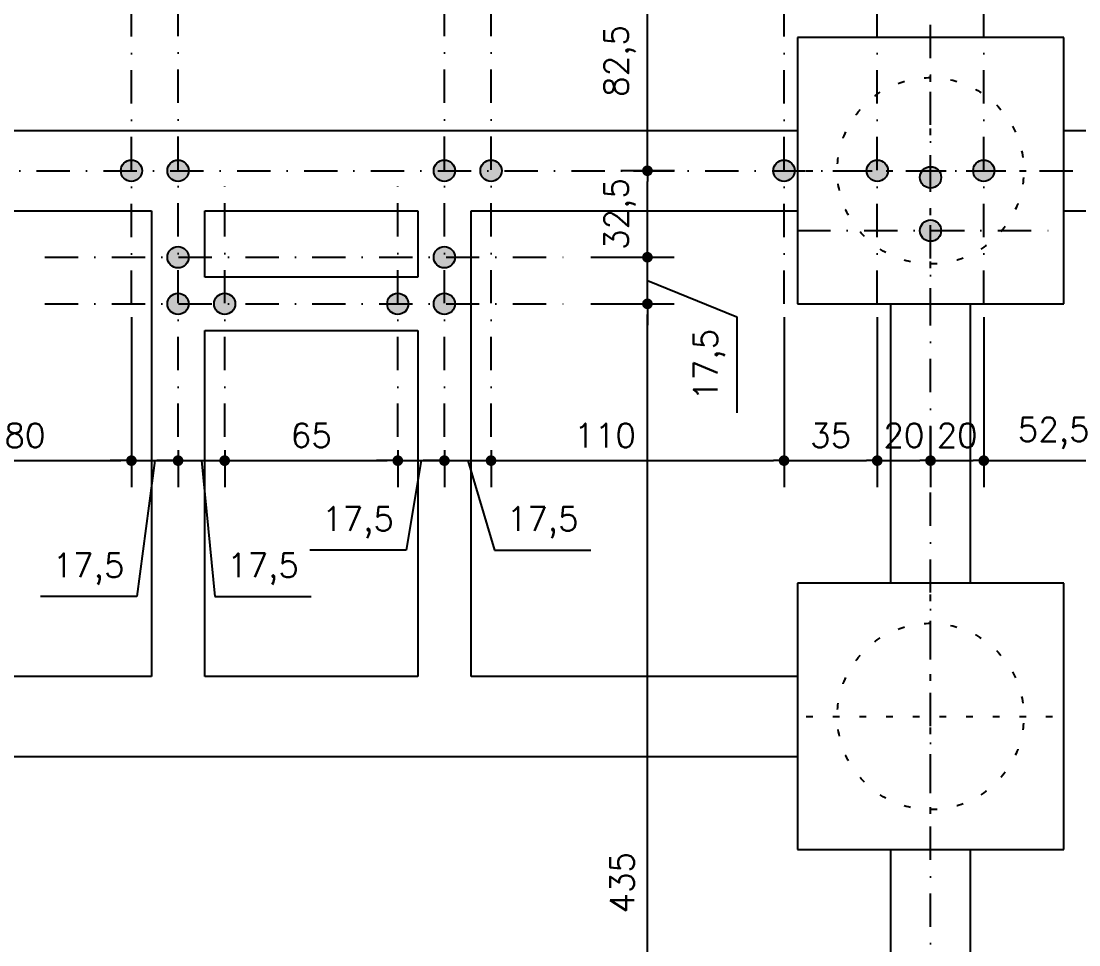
# Model space of a CAD drawing. Extents: x 26375 to 47400, y -1187 to 1911.
# Drawn here: x 29578.5 to 29975.6, y 259.7 to 606.8 of the extents above; entities that cross this region are included whole.
import ezdxf

# ---------------------------------------------------------------- set-up
doc = ezdxf.new("R2010")
doc.units = 0
doc.header["$LTSCALE"] = 25
doc.linetypes.add('DASHDOT', pattern=[1, 0.5, -0.25, 0, -0.25])
doc.linetypes.add('ESTILO_TQS_0002', pattern=[0.4, 0.1, -0.3])
for name, color, linetype in [('COTA', 1, 'Continuous'), ('EIXO_AUXILIAR', 1, 'DASHDOT'), ('FERRO', 4, 'Continuous'), ('H7', 1, 'Continuous'), ('PROJ', 252, 'Continuous')]:
    doc.layers.add(name, color=color, linetype=linetype)
doc.styles.add('COTA', font='romans.shx')
doc.dimstyles.new('forma', dxfattribs={"dimtxt": 1.8, "dimasz": 0.8, "dimexe": 2, "dimexo": 1, "dimgap": 1, "dimtad": 1, "dimdec": 1, "dimzin": 9, "dimtxsty": 'COTA', "dimblk1": 'DOT', "dimblk2": 'DOT', "dimsah": 1, "dimcen": 0, "dimdle": 1, "dimclrd": 256, "dimclre": 256, "dimclrt": 2, "dimadec": 0, "dimazin": 0, "dimtfac": 1, "dimtdec": 0, "dimtmove": 0, "dimatfit": 3, "dimfxl": 1, "dimtolj": 1, "dimtzin": 0, "dimarcsym": 0})

# ---------------------------------------------------------------- blocks, each defined once
blk = doc.blocks.new('GR-1409')
at = {"layer": 'H7'}
blk.add_hatch(color=256, dxfattribs=at).paths.add_polyline_path([(-4, 0, 1), (4, 0, 1)])
at = {"layer": 'FERRO', "linetype": 'Continuous'}
blk.add_circle((0, 0), 4, dxfattribs=at)
blk = doc.blocks.new('GR-0909')
at = {"layer": 'H7'}
blk.add_hatch(color=256, dxfattribs=at).paths.add_polyline_path([(4, 0, 1), (-4, 0, 1)])
at = {"layer": 'FERRO', "linetype": 'Continuous'}
blk.add_circle((0, 0), 4, dxfattribs=at)
blk = doc.blocks.new('GR-1414')
at = {"layer": 'H7'}
blk.add_hatch(color=256, dxfattribs=at).paths.add_polyline_path([(4, 0, 1), (-4, 0, 1)])
at = {"layer": 'FERRO', "linetype": 'Continuous'}
blk.add_circle((0, 0), 4, dxfattribs=at)
blk = doc.blocks.new('PROJ-FUND')
at = {"layer": 'PROJ', "linetype": 'Continuous'}
for p, q in [((29969.88232900731, 600.5772621536203), (29869.88232900731, 600.5772621536203)), ((29869.88232900731, 600.5772621536203), (29869.88232900731, 500.5772621536203)), ((29969.88232900731, 500.5772621536203), (29969.88232900731, 600.5772621536203)), ((29869.88232900731, 500.5772621536203), (29969.88232900731, 500.5772621536203)), ((29969.88232900731, 395.5772621536203), (29869.88232900731, 395.5772621536203)), ((29869.88232900731, 395.5772621536203), (29869.88232900731, 295.5772621536203)), ((29969.88232900731, 295.5772621536203), (29969.88232900731, 395.5772621536203)), ((29869.88232900731, 295.5772621536203), (29969.88232900731, 295.5772621536203))]:
    blk.add_line(p, q, dxfattribs=at)
at = {"layer": 'PROJ', "linetype": 'ESTILO_TQS_0002'}
for p, q in [((29919.88232900731, 503.9222621536203), (29919.88232900731, 597.2322621536202)), ((29873.22732900731, 550.5772621536203), (29966.53732900731, 550.5772621536203)), ((29919.88232900731, 298.9222621536203), (29919.88232900731, 392.2322621536202)), ((29873.22732900731, 345.5772621536203), (29966.53732900731, 345.5772621536203))]:
    blk.add_line(p, q, dxfattribs=at)
at = {"layer": 'PROJ'}
for p, q in [((29637.38232900731, 565.5772621536203), (29550.38232900731, 565.5772621536203)), ((29737.38232900731, 565.5772621536203), (29637.38232900731, 565.5772621536203)), ((29869.88232900731, 565.5772621536203), (29737.38232900731, 565.5772621536203)), ((30090.38232900731, 565.5772621536203), (29969.88232900731, 565.5772621536203)), ((29550.38232900731, 535.5772621536203), (29627.38232900731, 535.5772621536203)), ((29627.38232900731, 535.5772621536203), (29627.38232900731, 500.5772621536203)), ((29647.38232900731, 535.5772621536203), (29727.38232900731, 535.5772621536203)), ((29647.38232900731, 510.5772621536203), (29647.38232900731, 535.5772621536203)), ((29727.38232900731, 535.5772621536203), (29727.38232900731, 510.5772621536203)), ((29747.38232900731, 535.5772621536203), (29869.88232900731, 535.5772621536203)), ((29747.38232900731, 500.5772621536203), (29747.38232900731, 535.5772621536203)), ((29969.88232900731, 535.5772621536203), (30079.38232900731, 535.5772621536203)), ((29727.38232900731, 510.5772621536203), (29647.38232900731, 510.5772621536203)), ((29627.38232900731, 500.5772621536203), (29627.38232900731, 360.5772621536203)), ((29747.38232900731, 360.5772621536203), (29747.38232900731, 500.5772621536203)), ((29904.88232900731, 500.5772621536203), (29904.88232900731, 395.5772621536203)), ((29934.88232900731, 395.5772621536203), (29934.88232900731, 500.5772621536203)), ((29647.38232900731, 360.5772621536203), (29647.38232900731, 490.5772621536203)), ((29647.38232900731, 490.5772621536203), (29727.38232900731, 490.5772621536203)), ((29727.38232900731, 490.5772621536203), (29727.38232900731, 360.5772621536203)), ((29627.38232900731, 360.5772621536203), (29550.38232900731, 360.5772621536203)), ((29727.38232900731, 360.5772621536203), (29647.38232900731, 360.5772621536203)), ((29869.88232900731, 360.5772621536203), (29747.38232900731, 360.5772621536203)), ((29550.38232900731, 330.5772621536203), (29637.38232900731, 330.5772621536203)), ((29637.38232900731, 330.5772621536203), (29737.38232900731, 330.5772621536203)), ((29737.38232900731, 330.5772621536203), (29869.88232900731, 330.5772621536203)), ((29904.88232900731, 295.5772621536203), (29904.88232900731, 115.5772621536203)), ((29934.88232900731, 115.5772621536203), (29934.88232900731, 295.5772621536203))]:
    blk.add_line(p, q, dxfattribs=at)
at = {"layer": 'PROJ', "linetype": 'ESTILO_TQS_0002'}
for centre, major_axis, ratio, start_param in [((29919.88232900731, 550.5772621536203), (24.74873734152934, 24.74873734152934), 0.9999999999999858, 5.497787143782131), ((29919.88232900731, 345.5772621536203), (24.74873734152927, 24.74873734152927), 0.9999999999999912, 5.497787143782134)]:
    blk.add_ellipse(centre, major_axis=major_axis, ratio=ratio, start_param=start_param, end_param=11.78097245096172, dxfattribs=at)
blk = doc.blocks.new('_Dot')
at = {"color": 0, "linetype": 'ByBlock', "lineweight": -2}
blk.add_line((-0.5, 0), (-1, 0), dxfattribs=at)
at = {"color": 0, "linetype": 'ByBlock', "const_width": 0.5}
blk.add_lwpolyline([(-0.25, 0, 1), (0.25, 0, 1)], format="xyb", close=True, dxfattribs=at)
blk = doc.blocks.new('*D927')
at = {"layer": 'COTA', "lineweight": -2, "transparency": 16777216}
for p, q in [((29539.88232900102, 495.5773353684893), (29539.88232900102, 431.6655467054848)), ((29619.88232900357, 495.5773353694207), (29619.88232900357, 431.6655467054848)), ((29543.88232900102, 441.6655467054848), (29615.88232900357, 441.6655467054848))]:
    blk.add_line(p, q, dxfattribs=at)
at = {"layer": 'Defpoints', "color": 0, "transparency": 16777216}
for p in [(29539.88232900102, 500.5773353684893), (29619.88232900357, 500.5773353694207), (29619.88232900357, 441.6655467054848)]:
    blk.add_point(p, dxfattribs=at)
at = {"layer": 'COTA', "lineweight": -2, "transparency": 16777216, "xscale": 4, "yscale": 4, "zscale": 4, "rotation": 180}
blk.add_blockref('_Dot', (29539.88232900102, 441.6655467054848), dxfattribs=at)
at = {"layer": 'COTA', "lineweight": -2, "transparency": 16777216, "xscale": 4, "yscale": 4, "zscale": 4}
blk.add_blockref('_Dot', (29619.88232900357, 441.6655467054848), dxfattribs=at)
at = {"layer": 'COTA', "color": 2, "transparency": 16777216, "insert": (29579.8823290023, 451.1655467054848), "char_height": 9, "attachment_point": 5, "style": 'COTA'}
blk.add_mtext('\\A1;80 ', dxfattribs=at)
blk = doc.blocks.new('*D928')
at = {"layer": 'COTA', "lineweight": -2, "transparency": 16777216}
for p, q in [((29619.88232900357, 495.5773353694207), (29619.88232900357, 431.6655467054848)), ((29637.38232910911, 445.5773353694207), (29637.38232910911, 431.6655467054848)), ((29615.88232900357, 441.6655467054848), (29611.88232900357, 441.6655467054848)), ((29619.88232900357, 441.6655467054848), (29637.38232910911, 441.6655467054848)), ((29619.88232900357, 441.6655467054848), (29637.38232910911, 441.6655467054848)), ((29628.63232905634, 441.6655467054848), (29621.84870410339, 390.6168146638196)), ((29641.38232910911, 441.6655467054848), (29645.38232910911, 441.6655467054848)), ((29621.84870410339, 390.6168146638196), (29585.70584696054, 390.6168146638196))]:
    blk.add_line(p, q, dxfattribs=at)
at = {"layer": 'Defpoints', "color": 0, "transparency": 16777216}
for p in [(29619.88232900357, 500.5773353694207), (29637.38232910911, 450.5773353694207), (29637.38232910911, 441.6655467054848)]:
    blk.add_point(p, dxfattribs=at)
at = {"layer": 'COTA', "lineweight": -2, "transparency": 16777216, "xscale": 4, "yscale": 4, "zscale": 4}
blk.add_blockref('_Dot', (29619.88232900357, 441.6655467054848), dxfattribs=at)
at = {"layer": 'COTA', "lineweight": -2, "transparency": 16777216, "xscale": 4, "yscale": 4, "zscale": 4, "rotation": 180}
blk.add_blockref('_Dot', (29637.38232910911, 441.6655467054848), dxfattribs=at)
at = {"layer": 'COTA', "color": 2, "transparency": 16777216, "insert": (29603.77727553197, 400.9739575209624), "char_height": 9, "attachment_point": 5, "style": 'COTA'}
blk.add_mtext('\\A1;17,5 ', dxfattribs=at)
blk = doc.blocks.new('*D929')
at = {"layer": 'COTA', "lineweight": -2, "transparency": 16777216}
for p, q in [((29637.38232910911, 445.5773353694207), (29637.38232910911, 431.6655467054848)), ((29654.8823290003, 445.577394914806), (29654.8823290003, 431.6655467054848)), ((29633.38232910911, 441.6655467054848), (29629.38232910911, 441.6655467054848)), ((29637.38232910911, 441.6655467054848), (29654.8823290003, 441.6655467054848)), ((29637.38232910911, 441.6655467054848), (29654.8823290003, 441.6655467054848)), ((29646.13232905471, 441.6655467054848), (29651.20375762614, 390.6168146638197)), ((29658.8823290003, 441.6655467054848), (29662.8823290003, 441.6655467054848)), ((29651.20375762614, 390.6168146638197), (29687.34661476899, 390.6168146638197))]:
    blk.add_line(p, q, dxfattribs=at)
at = {"layer": 'Defpoints', "color": 0, "transparency": 16777216}
for p in [(29637.38232910911, 450.5773353694207), (29654.8823290003, 450.577394914806), (29654.8823290003, 441.6655467054848)]:
    blk.add_point(p, dxfattribs=at)
at = {"layer": 'COTA', "lineweight": -2, "transparency": 16777216, "xscale": 4, "yscale": 4, "zscale": 4}
blk.add_blockref('_Dot', (29637.38232910911, 441.6655467054848), dxfattribs=at)
at = {"layer": 'COTA', "lineweight": -2, "transparency": 16777216, "xscale": 4, "yscale": 4, "zscale": 4, "rotation": 180}
blk.add_blockref('_Dot', (29654.8823290003, 441.6655467054848), dxfattribs=at)
at = {"layer": 'COTA', "color": 2, "transparency": 16777216, "insert": (29669.27518619756, 400.9739575209625), "char_height": 9, "attachment_point": 5, "style": 'COTA'}
blk.add_mtext('\\A1;17,5 ', dxfattribs=at)
blk = doc.blocks.new('*D930')
at = {"layer": 'COTA', "lineweight": -2, "transparency": 16777216}
for p, q in [((29654.8823290003, 445.577394914806), (29654.8823290003, 431.6655467054848)), ((29719.88232900175, 445.5774309600586), (29719.88232900175, 431.6655467054848)), ((29658.8823290003, 441.6655467054848), (29715.88232900175, 441.6655467054848))]:
    blk.add_line(p, q, dxfattribs=at)
at = {"layer": 'Defpoints', "color": 0, "transparency": 16777216}
for p in [(29654.8823290003, 450.577394914806), (29719.88232900175, 450.5774309600586), (29719.88232900175, 441.6655467054848)]:
    blk.add_point(p, dxfattribs=at)
at = {"layer": 'COTA', "lineweight": -2, "transparency": 16777216, "xscale": 4, "yscale": 4, "zscale": 4, "rotation": 180}
blk.add_blockref('_Dot', (29654.8823290003, 441.6655467054848), dxfattribs=at)
at = {"layer": 'COTA', "lineweight": -2, "transparency": 16777216, "xscale": 4, "yscale": 4, "zscale": 4}
blk.add_blockref('_Dot', (29719.88232900175, 441.6655467054848), dxfattribs=at)
at = {"layer": 'COTA', "color": 2, "transparency": 16777216, "insert": (29687.38232900102, 451.1655467054848), "char_height": 9, "attachment_point": 5, "style": 'COTA'}
blk.add_mtext('\\A1;65 ', dxfattribs=at)
blk = doc.blocks.new('*D931')
at = {"layer": 'COTA', "lineweight": -2, "transparency": 16777216}
for p, q in [((29719.88232900175, 445.5774309600586), (29719.88232900175, 431.6655467054848)), ((29737.38232910257, 445.5773353694208), (29737.38232910257, 431.6655467054848)), ((29715.88232900175, 441.6655467054848), (29711.88232900175, 441.6655467054848)), ((29719.88232900175, 441.6655467054848), (29737.38232910257, 441.6655467054848)), ((29719.88232900175, 441.6655467054848), (29737.38232910257, 441.6655467054848)), ((29728.63232905215, 441.6655467054848), (29723.02788923045, 408.0941181340564)), ((29741.38232910257, 441.6655467054848), (29745.38232910257, 441.6655467054848)), ((29723.02788923045, 408.0941181340564), (29686.88503208759, 408.0941181340564))]:
    blk.add_line(p, q, dxfattribs=at)
at = {"layer": 'Defpoints', "color": 0, "transparency": 16777216}
for p in [(29719.88232900175, 450.5774309600586), (29737.38232910257, 450.5773353694208), (29737.38232910257, 441.6655467054848)]:
    blk.add_point(p, dxfattribs=at)
at = {"layer": 'COTA', "lineweight": -2, "transparency": 16777216, "xscale": 4, "yscale": 4, "zscale": 4}
blk.add_blockref('_Dot', (29719.88232900175, 441.6655467054848), dxfattribs=at)
at = {"layer": 'COTA', "lineweight": -2, "transparency": 16777216, "xscale": 4, "yscale": 4, "zscale": 4, "rotation": 180}
blk.add_blockref('_Dot', (29737.38232910257, 441.6655467054848), dxfattribs=at)
at = {"layer": 'COTA', "color": 2, "transparency": 16777216, "insert": (29704.95646065902, 418.4512609911992), "char_height": 9, "attachment_point": 5, "style": 'COTA'}
blk.add_mtext('\\A1;17,5 ', dxfattribs=at)
blk = doc.blocks.new('*D932')
at = {"layer": 'COTA', "lineweight": -2, "transparency": 16777216}
for p, q in [((29864.88232899695, 495.5773353694188), (29864.88232899695, 431.6655467054848)), ((29754.88232899701, 445.5773353694206), (29754.88232899701, 431.6655467054848)), ((29758.88232899701, 441.6655467054848), (29860.88232899695, 441.6655467054848))]:
    blk.add_line(p, q, dxfattribs=at)
at = {"layer": 'Defpoints', "color": 0, "transparency": 16777216}
for p in [(29864.88232899695, 500.5773353694188), (29754.88232899701, 450.5773353694206), (29864.88232899695, 441.6655467054848)]:
    blk.add_point(p, dxfattribs=at)
at = {"layer": 'COTA', "lineweight": -2, "transparency": 16777216, "xscale": 4, "yscale": 4, "zscale": 4, "rotation": 180}
blk.add_blockref('_Dot', (29754.88232899701, 441.6655467054848), dxfattribs=at)
at = {"layer": 'COTA', "lineweight": -2, "transparency": 16777216, "xscale": 4, "yscale": 4, "zscale": 4}
blk.add_blockref('_Dot', (29864.88232899695, 441.6655467054848), dxfattribs=at)
at = {"layer": 'COTA', "color": 2, "transparency": 16777216, "insert": (29797.66649169923, 451.1655467054848), "char_height": 9, "attachment_point": 5, "style": 'COTA'}
blk.add_mtext('\\A1;110 ', dxfattribs=at)
blk = doc.blocks.new('*D933')
at = {"layer": 'COTA', "lineweight": -2, "transparency": 16777216}
for p, q in [((29864.88232899695, 495.5773353694188), (29864.88232899695, 431.6655467054848)), ((29899.88232899702, 495.5772621377882), (29899.88232899702, 431.6655467054848)), ((29868.88232899695, 441.6655467054848), (29895.88232899702, 441.6655467054848))]:
    blk.add_line(p, q, dxfattribs=at)
at = {"layer": 'Defpoints', "color": 0, "transparency": 16777216}
for p in [(29864.88232899695, 500.5773353694188), (29899.88232899702, 500.5772621377882), (29899.88232899702, 441.6655467054848)]:
    blk.add_point(p, dxfattribs=at)
at = {"layer": 'COTA', "lineweight": -2, "transparency": 16777216, "xscale": 4, "yscale": 4, "zscale": 4, "rotation": 180}
blk.add_blockref('_Dot', (29864.88232899695, 441.6655467054848), dxfattribs=at)
at = {"layer": 'COTA', "lineweight": -2, "transparency": 16777216, "xscale": 4, "yscale": 4, "zscale": 4}
blk.add_blockref('_Dot', (29899.88232899702, 441.6655467054848), dxfattribs=at)
at = {"layer": 'COTA', "color": 2, "transparency": 16777216, "insert": (29882.38232899698, 451.1655467054848), "char_height": 9, "attachment_point": 5, "style": 'COTA'}
blk.add_mtext('\\A1;35 ', dxfattribs=at)
blk = doc.blocks.new('*D934')
at = {"layer": 'COTA', "lineweight": -2, "transparency": 16777216}
for p, q in [((29899.88232899702, 495.5772621377882), (29899.88232899702, 431.6655467054848)), ((29919.88232900731, 454.4921559445398), (29919.88232900731, 431.6655467054848)), ((29903.88232899702, 441.6655467054848), (29915.88232900731, 441.6655467054848))]:
    blk.add_line(p, q, dxfattribs=at)
at = {"layer": 'Defpoints', "color": 0, "transparency": 16777216}
for p in [(29899.88232899702, 500.5772621377882), (29919.88232900731, 459.4921559445398), (29919.88232900731, 441.6655467054848)]:
    blk.add_point(p, dxfattribs=at)
at = {"layer": 'COTA', "lineweight": -2, "transparency": 16777216, "xscale": 4, "yscale": 4, "zscale": 4, "rotation": 180}
blk.add_blockref('_Dot', (29899.88232899702, 441.6655467054848), dxfattribs=at)
at = {"layer": 'COTA', "lineweight": -2, "transparency": 16777216, "xscale": 4, "yscale": 4, "zscale": 4}
blk.add_blockref('_Dot', (29919.88232900731, 441.6655467054848), dxfattribs=at)
at = {"layer": 'COTA', "color": 2, "transparency": 16777216, "insert": (29909.88232900217, 451.1655467054848), "char_height": 9, "attachment_point": 5, "style": 'COTA'}
blk.add_mtext('\\A1;20 ', dxfattribs=at)
blk = doc.blocks.new('*D935')
at = {"layer": 'COTA', "lineweight": -2, "transparency": 16777216}
for p, q in [((29939.88232900358, 495.5772621377882), (29939.88232900358, 431.6655467054848)), ((29919.88232900731, 454.4921559445398), (29919.88232900731, 431.6655467054848)), ((29923.88232900731, 441.6655467054848), (29935.88232900358, 441.6655467054848))]:
    blk.add_line(p, q, dxfattribs=at)
at = {"layer": 'Defpoints', "color": 0, "transparency": 16777216}
for p in [(29939.88232900358, 500.5772621377882), (29919.88232900731, 459.4921559445398), (29939.88232900358, 441.6655467054848)]:
    blk.add_point(p, dxfattribs=at)
at = {"layer": 'COTA', "lineweight": -2, "transparency": 16777216, "xscale": 4, "yscale": 4, "zscale": 4, "rotation": 180}
blk.add_blockref('_Dot', (29919.88232900731, 441.6655467054848), dxfattribs=at)
at = {"layer": 'COTA', "lineweight": -2, "transparency": 16777216, "xscale": 4, "yscale": 4, "zscale": 4}
blk.add_blockref('_Dot', (29939.88232900358, 441.6655467054848), dxfattribs=at)
at = {"layer": 'COTA', "color": 2, "transparency": 16777216, "insert": (29929.88232900545, 451.1655467054848), "char_height": 9, "attachment_point": 5, "style": 'COTA'}
blk.add_mtext('\\A1;20 ', dxfattribs=at)
blk = doc.blocks.new('*D936')
at = {"layer": 'COTA', "lineweight": -2, "transparency": 16777216}
for p, q in [((29939.88232900358, 495.5772621377882), (29939.88232900358, 431.6655467054848)), ((29992.38232910913, 495.5772621377882), (29992.38232910913, 431.6655467054848)), ((29943.88232900358, 441.6655467054848), (29988.38232910913, 441.6655467054848))]:
    blk.add_line(p, q, dxfattribs=at)
at = {"layer": 'Defpoints', "color": 0, "transparency": 16777216}
for p in [(29939.88232900358, 500.5772621377882), (29992.38232910913, 500.5772621377882), (29992.38232910913, 441.6655467054848)]:
    blk.add_point(p, dxfattribs=at)
at = {"layer": 'COTA', "lineweight": -2, "transparency": 16777216, "xscale": 4, "yscale": 4, "zscale": 4, "rotation": 180}
blk.add_blockref('_Dot', (29939.88232900358, 441.6655467054848), dxfattribs=at)
at = {"layer": 'COTA', "lineweight": -2, "transparency": 16777216, "xscale": 4, "yscale": 4, "zscale": 4}
blk.add_blockref('_Dot', (29992.38232910913, 441.6655467054848), dxfattribs=at)
at = {"layer": 'COTA', "color": 2, "transparency": 16777216, "insert": (29966.13232905635, 452.0226895626276), "char_height": 9, "attachment_point": 5, "style": 'COTA'}
blk.add_mtext('\\A1;52,5 ', dxfattribs=at)
blk = doc.blocks.new('*D941')
at = {"layer": 'COTA', "lineweight": -2, "transparency": 16777216}
for p, q in [((29737.38232910257, 445.5773353694207), (29737.38232910257, 431.6655467054848)), ((29754.88232899701, 445.5773353694206), (29754.88232899701, 431.6655467054848)), ((29733.38232910257, 441.6655467054848), (29729.38232910257, 441.6655467054848)), ((29737.38232910257, 441.6655467054848), (29754.88232899701, 441.6655467054848)), ((29737.38232910257, 441.6655467054848), (29754.88232899701, 441.6655467054848)), ((29746.13232904979, 441.6655467054848), (29756.20375762122, 408.0941181340562)), ((29758.88232899701, 441.6655467054848), (29762.88232899701, 441.6655467054848)), ((29756.20375762122, 408.0941181340562), (29792.34661476408, 408.0941181340562))]:
    blk.add_line(p, q, dxfattribs=at)
at = {"layer": 'Defpoints', "color": 0, "transparency": 16777216}
for p in [(29737.38232910257, 450.5773353694207), (29754.88232899701, 450.5773353694206), (29754.88232899701, 441.6655467054848)]:
    blk.add_point(p, dxfattribs=at)
at = {"layer": 'COTA', "lineweight": -2, "transparency": 16777216, "xscale": 4, "yscale": 4, "zscale": 4}
blk.add_blockref('_Dot', (29737.38232910257, 441.6655467054848), dxfattribs=at)
at = {"layer": 'COTA', "lineweight": -2, "transparency": 16777216, "xscale": 4, "yscale": 4, "zscale": 4, "rotation": 180}
blk.add_blockref('_Dot', (29754.88232899701, 441.6655467054848), dxfattribs=at)
at = {"layer": 'COTA', "color": 2, "transparency": 16777216, "insert": (29774.27518619264, 418.451260991199), "char_height": 9, "attachment_point": 5, "style": 'COTA'}
blk.add_mtext('\\A1;17,5 ', dxfattribs=at)
blk = doc.blocks.new('*D1088')
at = {"layer": 'COTA', "lineweight": -2, "transparency": 16777216}
for p, q in [((29792.38232911623, 500.5771553370398), (29823.5966592913, 500.5771553370398)), ((29813.5966592913, 69.57731512340875), (29813.5966592913, 496.5771553370398)), ((29785.16996008666, 65.57731512340874), (29823.5966592913, 65.57731512340875))]:
    blk.add_line(p, q, dxfattribs=at)
at = {"layer": 'Defpoints', "color": 0, "transparency": 16777216}
for p in [(29787.38232911623, 500.5771553370398), (29813.5966592913, 500.5771553370398), (29780.16996008666, 65.57731512340874)]:
    blk.add_point(p, dxfattribs=at)
at = {"layer": 'COTA', "lineweight": -2, "transparency": 16777216, "xscale": 4, "yscale": 4, "zscale": 4}
for p, rotation in [((29813.5966592913, 500.5771553370398), 90), ((29813.5966592913, 65.57731512340875), 270)]:
    blk.add_blockref('_Dot', p, dxfattribs=dict(at, rotation=rotation))
at = {"layer": 'COTA', "color": 2, "transparency": 16777216, "insert": (29804.0966592913, 283.0772352302158), "char_height": 9, "attachment_point": 5, "rotation": 90, "style": 'COTA'}
blk.add_mtext('\\A1;435 ', dxfattribs=at)
blk = doc.blocks.new('*D1089')
at = {"layer": 'COTA', "lineweight": -2, "transparency": 16777216}
for p, q in [((29813.59665929136, 522.0771553370398), (29813.59665929136, 526.0771553370398)), ((29792.38232900922, 518.0771553370398), (29823.59665929136, 518.0771553370398)), ((29813.59665929136, 500.5771553370398), (29813.59665929136, 518.0771553370398)), ((29813.59665929136, 500.5771553370398), (29813.59665929136, 518.0771553370398)), ((29813.59665929136, 509.3271553370398), (29847.16808786277, 495.7525831610018)), ((29792.38232911623, 500.5771553370398), (29823.59665929136, 500.5771553370398)), ((29813.59665929136, 496.5771553370398), (29813.59665929136, 492.5771553370398)), ((29847.16808786277, 495.7525831610018), (29847.16808786277, 459.6097260181447))]:
    blk.add_line(p, q, dxfattribs=at)
at = {"layer": 'Defpoints', "color": 0, "transparency": 16777216}
for p in [(29787.38232900922, 518.0771553370398), (29813.59665929136, 518.0771553370398), (29787.38232911623, 500.5771553370398)]:
    blk.add_point(p, dxfattribs=at)
at = {"layer": 'COTA', "lineweight": -2, "transparency": 16777216, "xscale": 4, "yscale": 4, "zscale": 4}
for p, rotation in [((29813.59665929136, 518.0771553370398), 270), ((29813.59665929136, 500.5771553370398), 90)]:
    blk.add_blockref('_Dot', p, dxfattribs=dict(at, rotation=rotation))
at = {"layer": 'COTA', "color": 2, "transparency": 16777216, "insert": (29836.81094500562, 477.6811545895647), "char_height": 9, "attachment_point": 5, "rotation": 90, "style": 'COTA'}
blk.add_mtext('\\A1;17,5 ', dxfattribs=at)
blk = doc.blocks.new('*D1090')
at = {"layer": 'COTA', "lineweight": -2, "transparency": 16777216}
for p, q in [((29808.42601749895, 550.5771820635897), (29823.59665929138, 550.5771820635897)), ((29813.59665929138, 522.0771553370398), (29813.59665929138, 546.5771820635897)), ((29792.38232900922, 518.0771553370398), (29823.59665929138, 518.0771553370398))]:
    blk.add_line(p, q, dxfattribs=at)
at = {"layer": 'Defpoints', "color": 0, "transparency": 16777216}
for p in [(29803.42601749895, 550.5771820635897), (29813.59665929138, 550.5771820635897), (29787.38232900922, 518.0771553370398)]:
    blk.add_point(p, dxfattribs=at)
at = {"layer": 'COTA', "lineweight": -2, "transparency": 16777216, "xscale": 4, "yscale": 4, "zscale": 4}
for p, rotation in [((29813.59665929138, 550.5771820635897), 90), ((29813.59665929138, 518.0771553370398), 270)]:
    blk.add_blockref('_Dot', p, dxfattribs=dict(at, rotation=rotation))
at = {"layer": 'COTA', "color": 2, "transparency": 16777216, "insert": (29803.23951643422, 534.3271687003148), "char_height": 9, "attachment_point": 5, "rotation": 90, "style": 'COTA'}
blk.add_mtext('\\A1;32,5 ', dxfattribs=at)
blk = doc.blocks.new('*D1091')
at = {"layer": 'COTA', "lineweight": -2, "transparency": 16777216}
for p, q in [((29828.02802012612, 633.0954966153301), (29803.59665929156, 633.0954966153301)), ((29813.59665929156, 554.5771792253636), (29813.59665929156, 629.0954966153301)), ((29823.80198445794, 550.5771792253636), (29803.59665929156, 550.5771792253636))]:
    blk.add_line(p, q, dxfattribs=at)
at = {"layer": 'Defpoints', "color": 0, "transparency": 16777216}
for p in [(29813.59665929156, 633.0954966153301), (29833.02802012612, 633.0954966153301), (29828.80198445794, 550.5771792253636)]:
    blk.add_point(p, dxfattribs=at)
at = {"layer": 'COTA', "lineweight": -2, "transparency": 16777216, "xscale": 4, "yscale": 4, "zscale": 4}
for p, rotation in [((29813.59665929156, 633.0954966153301), 90), ((29813.59665929156, 550.5771792253636), 270)]:
    blk.add_blockref('_Dot', p, dxfattribs=dict(at, rotation=rotation))
at = {"layer": 'COTA', "color": 2, "transparency": 16777216, "insert": (29803.23951643442, 591.8363379203383), "char_height": 9, "attachment_point": 5, "rotation": 90, "style": 'COTA'}
blk.add_mtext('\\A1;82,5 ', dxfattribs=at)
blk = doc.blocks.new('*D1106')
at = {"layer": 'COTA', "lineweight": -2, "transparency": 16777216}
for p, q in [((30047.38232910587, 530.5772621377885), (30038.69764685262, 530.5772621377885)), ((30048.69764685262, 526.5772621377885), (30048.69764685262, 107.0771555416632)), ((29974.88232900923, 103.0771555416632), (30058.69764685262, 103.0771555416632))]:
    blk.add_line(p, q, dxfattribs=at)
at = {"layer": 'Defpoints', "color": 0, "transparency": 16777216}
for p in [(30052.38232910587, 530.5772621377885), (29969.88232900923, 103.0771555416632), (30048.69764685262, 103.0771555416632)]:
    blk.add_point(p, dxfattribs=at)
at = {"layer": 'COTA', "lineweight": -2, "transparency": 16777216, "xscale": 4, "yscale": 4, "zscale": 4}
for p, rotation in [((30048.69764685262, 530.5772621377885), 90), ((30048.69764685262, 103.0771555416632), 270)]:
    blk.add_blockref('_Dot', p, dxfattribs=dict(at, rotation=rotation))
at = {"layer": 'COTA', "color": 2, "transparency": 16777216, "insert": (30038.34050399547, 316.8272088397173), "char_height": 9, "attachment_point": 5, "rotation": 90, "style": 'COTA'}
blk.add_mtext('\\A1;427,5 ', dxfattribs=at)

msp = doc.modelspace()

# ---------------------------------------------------------------- linework, layer by layer
at = {"layer": 'EIXO_AUXILIAR', "color": 2}
for p, q in [((29919.88232900731, 15.57730230159507), (29919.88232900732, 1250.577266740404)), ((29619.88232900357, 500.5773353694207), (29619.88232900357, 815.5772620502232)), ((29637.38232910911, 450.5773353694207), (29637.38232910911, 815.5772620502233)), ((29737.38232910257, 450.5773353694207), (29737.38232910257, 815.5772620502233)), ((29754.88232899701, 450.5773353694206), (29754.88232899702, 815.5772621640998)), ((29864.88232899695, 500.5773353694188), (29864.88232899695, 785.5772858002981)), ((29899.88232899702, 500.5772621377882), (29899.88232899702, 785.5772858002981)), ((29939.88232900358, 500.5772621377882), (29939.88232900358, 785.5772858002981)), ((28479.88232899137, 550.5773300979986), (30042.38232911805, 550.5771553370396)), ((29654.8823290003, 450.577394914806), (29654.8823290003, 550.577394914806)), ((29719.88232900175, 450.5774309600586), (29719.88232900175, 550.5774309600586)), ((29869.88232899137, 528.0773691431605), (29969.88232900922, 528.0771555416632)), ((29587.3823290003, 518.0772621377882), (29787.38232900921, 518.0771553370396)), ((29587.3823291073, 500.5772621377882), (29787.38232911621, 500.5771553370396))]:
    msp.add_line(p, q, dxfattribs=at)

# ---------------------------------------------------------------- block references
for name, p in [('GR-1409', (29619.88232900357, 550.5772621377882)), ('GR-0909', (29637.38232910911, 550.5772621377882)), ('GR-0909', (29737.38232910257, 550.5772621377882)), ('GR-1409', (29754.88232899702, 550.5772621377882)), ('GR-1409', (29864.88232899695, 550.5772621377864)), ('GR-1409', (29899.88232899702, 550.5772621377882)), ('GR-1414', (29919.8823290003, 548.0772623424118)), ('GR-1409', (29939.88232900358, 550.5772621377882)), ('GR-1414', (29919.8823290003, 528.0772623424118)), ('GR-0909', (29637.38232910585, 500.5772621377882)), ('GR-1409', (29654.8823290003, 500.5772621377882)), ('GR-1409', (29719.88232900175, 500.5772621377882)), ('GR-0909', (29737.38232910729, 500.5772621377882))]:
    msp.add_blockref(name, p)
at = {"rotation": 90}
for p in [(29637.3823290003, 518.0772621377882), (29737.38232900029, 518.0772621377882)]:
    msp.add_blockref('GR-1409', p, dxfattribs=at)
at = {"layer": 'COTA'}
msp.add_blockref('PROJ-FUND', (0, 0), dxfattribs=at)

# ---------------------------------------------------------------- dimensions: what is measured, and where the dimension line sits
for base, p1, p2, override, picture, middle in [((29813.59665929156, 633.0954966153301), (29828.80198445792, 550.5771792253634), (29833.0280201261, 633.0954966153299), {"dimscale": 5, "dimpost": ' ', "dimtmove": 1}, '*D1091', (29803.23951643442, 591.8363379203383)), ((30048.69764685262, 103.0771555416632), (30052.38232910585, 530.5772621377882), (29969.88232900922, 103.0771555416632), {"dimscale": 5, "dimpost": ' ', "dimtmove": 1}, '*D1106', (30038.34050399547, 316.8272088397173)), ((29813.5966592913, 500.5771553370398), (29780.16996008664, 65.57731512340871), (29787.38232911621, 500.5771553370396), {"dimscale": 5, "dimpost": ' '}, '*D1088', (29804.0966592913, 283.0772352302158))]:
    dim = msp.add_linear_dim(base=base, p1=p1, p2=p2, angle=90, dimstyle='forma', override=override, dxfattribs=at)
    dim.commit()
    dim.dimension.update_dxf_attribs({"geometry": picture, "text_midpoint": middle})
for base, p1, p2, picture, middle in [((29813.59665929138, 550.5771820635897), (29787.38232900921, 518.0771553370396), (29803.42601749894, 550.5771820635895), '*D1090', (29813.59665929136, 534.3271687003148)), ((29813.59665929136, 518.0771553370398), (29787.38232911621, 500.5771553370396), (29787.38232900921, 518.0771553370396), '*D1089', (29847.16808786276, 490.7525831609933))]:
    dim = msp.add_linear_dim(base=base, p1=p1, p2=p2, angle=90, dimstyle='forma', override={"dimscale": 5, "dimpost": ' ', "dimtmove": 1}, dxfattribs=at)
    dim.commit()
    dim.dimension.update_dxf_attribs({"geometry": picture, "text_midpoint": middle, "dimtype": 160})
for base, p1, p2, picture, middle in [((29619.88232900357, 441.6655467054848), (29539.88232900102, 500.5773353684893), (29619.88232900357, 500.5773353694207), '*D927', (29579.8823290023, 451.1655467054848)), ((29899.88232899702, 441.6655467054848), (29864.88232899695, 500.5773353694188), (29899.88232899702, 500.5772621377882), '*D933', (29882.38232899698, 451.1655467054848)), ((29992.38232910913, 441.6655467054848), (29939.88232900358, 500.5772621377882), (29992.38232910913, 500.5772621377882), '*D936', (29966.13232905635, 452.0226895626276)), ((29719.88232900175, 441.6655467054848), (29654.8823290003, 450.577394914806), (29719.88232900175, 450.5774309600586), '*D930', (29687.38232900102, 451.1655467054848)), ((29754.88232899701, 441.6655467054848), (29737.38232910257, 450.5773353694207), (29754.88232899701, 450.5773353694206), '*D941', (29761.20375762122, 418.451260991199))]:
    dim = msp.add_linear_dim(base=base, p1=p1, p2=p2, dimstyle='forma', override={"dimscale": 5, "dimpost": ' ', "dimtmove": 1}, dxfattribs=at)
    dim.commit()
    dim.dimension.update_dxf_attribs({"geometry": picture, "text_midpoint": middle})
for base, p1, p2, picture, middle in [((29637.38232910911, 441.6655467054848), (29619.88232900357, 500.5773353694207), (29637.38232910911, 450.5773353694207), '*D928', (29616.84870410339, 390.6168146638196)), ((29864.88232899695, 441.6655467054848), (29754.88232899701, 450.5773353694206), (29864.88232899695, 500.5773353694188), '*D932', (29797.66649169923, 441.6655467054848)), ((29919.88232900731, 441.6655467054848), (29899.88232899702, 500.5772621377882), (29919.88232900731, 459.4921559445398), '*D934', (29909.88232900217, 441.6655467054848)), ((29939.88232900358, 441.6655467054848), (29919.88232900731, 459.4921559445398), (29939.88232900358, 500.5772621377882), '*D935', (29929.88232900545, 441.6655467054848)), ((29654.8823290003, 441.6655467054848), (29637.38232910911, 450.5773353694207), (29654.8823290003, 450.577394914806), '*D929', (29656.20375762614, 390.6168146638197)), ((29737.38232910257, 441.6655467054848), (29719.88232900175, 450.5774309600586), (29737.38232910257, 450.5773353694208), '*D931', (29718.02788923045, 408.0941181340564))]:
    dim = msp.add_linear_dim(base=base, p1=p1, p2=p2, dimstyle='forma', override={"dimscale": 5, "dimpost": ' ', "dimtmove": 1}, dxfattribs=at)
    dim.commit()
    dim.dimension.update_dxf_attribs({"geometry": picture, "text_midpoint": middle, "dimtype": 160})

doc.saveas('drawing.dxf')
